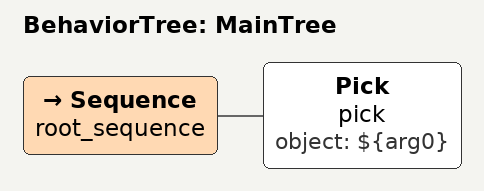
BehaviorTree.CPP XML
<root main_tree_to_execute = "MainTree" >
    <BehaviorTree ID="MainTree">
       <Sequence name="root_sequence">
           <Pick    name="pick" object="${arg0}"/>
       </Sequence>
    </BehaviorTree>
</root>
